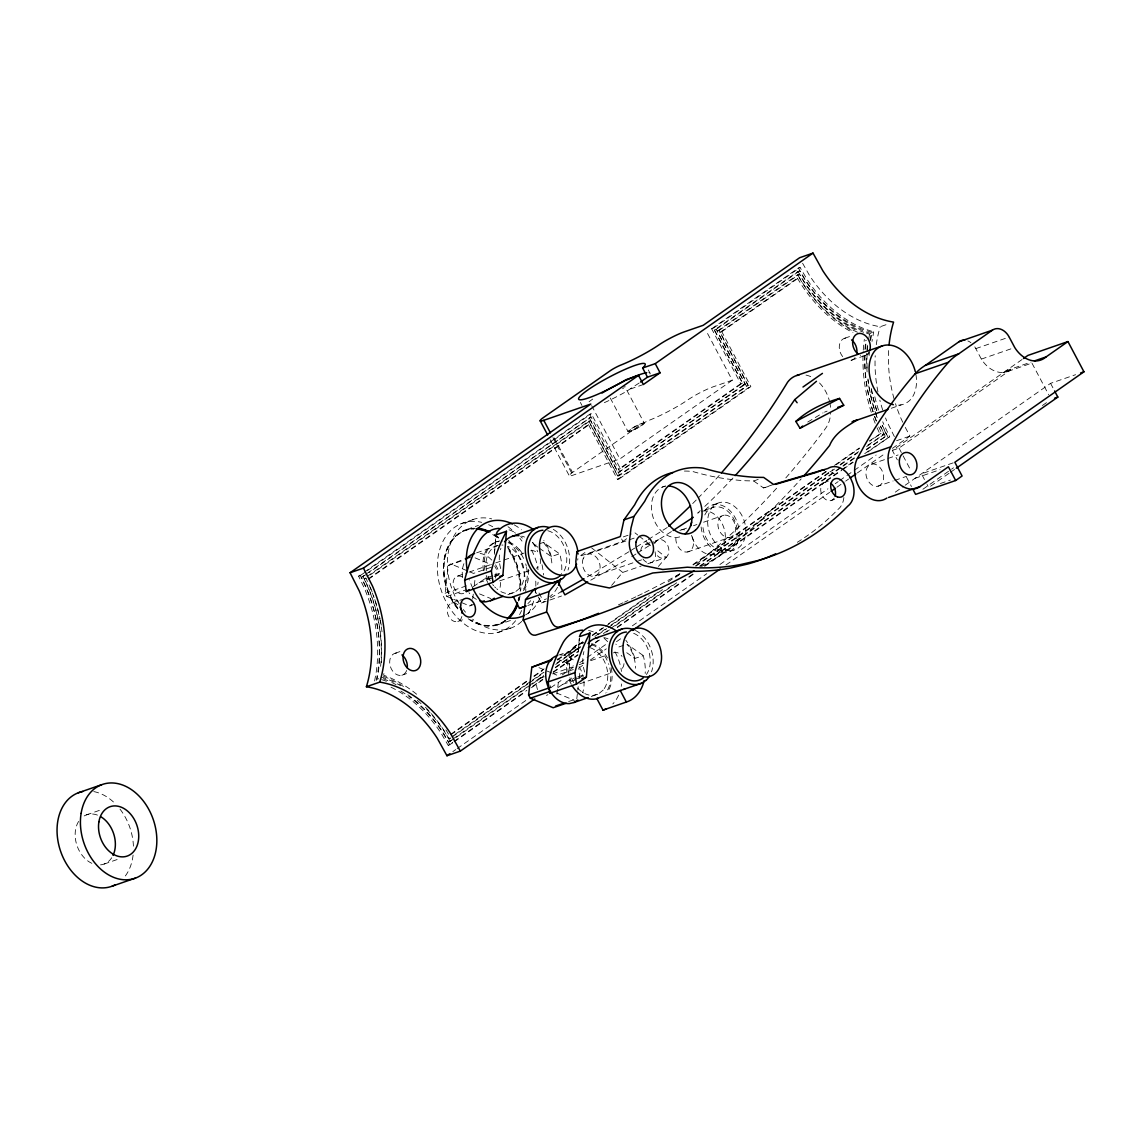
<?xml version="1.0" encoding="UTF-8"?>
<svg xmlns="http://www.w3.org/2000/svg" width="1141" height="1141" viewBox="0 0 1141 1141"><rect width="100%" height="100%" fill="white"/><g stroke="black" fill="none" stroke-linecap="round" stroke-linejoin="round"><path stroke-width="0.75" stroke-dasharray="5 3.75" d="M494.538 552.558L495.978 534.915M579.328 638.447L578.173 652.566L579.3 638.618M494.367 554.255L495.807 536.841M474.585 604.259L469.693 605.957L446.844 596.472L445.118 593.22L448.327 565.437L463.66 559.318M472.688 599.139L473.287 593.99M474.285 585.433L475.298 576.861M495.508 578.088L496.52 569.516L494.695 566.064M556.979 694.056L557.578 688.907M557.778 687.196L558.591 680.336M576.79 698.706L577.603 691.86M577.802 690.134L578.202 686.711M579.214 678.139L580.013 671.293L578.801 668.983M374.619 680.977L376.316 671.45A124.597 91.836 70.9 0 0 364.378 588.228L358.602 576.162L362.966 573.11M376.288 680.407L377.985 670.879A124.597 91.836 70.9 0 0 366.061 587.644L360.285 575.592L358.602 576.162M383.932 673.532L383.633 675.258L385.102 675.743A132.442 97.613 70.9 0 1 419.104 696.295M868.643 339.39L869.556 334.199L871.225 333.614L869.998 340.546M870.597 340.417L872.009 332.473L873.678 331.903L871.995 341.43M611.633 585.404L622.729 572.425L641.099 566.079M658.371 566.492L666.13 557.421L656.66 549.948M603.218 690.034L598.611 693.842L589.769 697.023M700.189 510.697L697.721 513.136A22.421 16.53 70.9 0 1 700.274 511.767M696.78 563.74L708.561 554.027A1150.784 848.205 70.9 0 0 778.875 485.738M1022.051 359.529L892.333 450.41L897.325 459.837M974.771 346.893A15.575 11.481 70.9 0 1 975.797 348.618L981.36 359.101A29.01 21.379 70.9 0 0 1007.931 371.381L1012.695 368.443M807.742 422.042L823.046 412.871M364.421 572.097L589.626 414.297L591.295 413.712L620.376 468.623L742.406 383.119L713.325 328.209L711.656 328.793L740.737 383.69L742.406 383.119M711.656 328.793L798.4 268.021L800.069 267.436L806.73 278.875A124.597 91.836 70.9 0 0 865.548 329.25L873.678 331.903M360.285 575.592L366.09 571.513M367.545 570.5L591.295 413.712M713.325 328.209L800.069 267.436M378.741 678.695L377.072 679.266L378.299 672.334A127.207 93.762 70.9 0 0 366.118 587.373L361.469 577.332L590.91 417.135L368.942 572.682M714.48 329.949L716.149 329.378L745.216 384.275L743.547 384.859L714.48 329.949L797.973 271.458L799.641 270.873L805.275 280.258A127.207 93.762 70.9 0 0 865.32 331.689L871.225 333.614M639.131 383.019L626.024 391.648A37.639 5.234 -27.9 0 1 603.261 403.13M361.469 577.332L367.488 573.695M716.149 329.378L799.641 270.873M367.088 576.519L588.842 421.115L590.51 420.544L619.577 475.44L748.04 385.444L718.958 330.533L717.29 331.118L746.371 386.015L748.04 385.444M717.29 331.118L797.687 274.781L799.356 274.211L803.806 281.642A129.832 95.687 70.9 0 0 856.477 330.391M370.212 574.921L590.51 420.544M718.958 330.533L799.356 274.211M368.343 578.787L588.442 424.538L590.125 423.953L619.192 478.849L750.849 386.599L721.782 331.703L720.114 332.273L749.181 387.184L750.849 386.599M720.114 332.273L797.402 278.119L799.071 277.548L802.351 283.011A132.442 97.613 70.9 0 0 854.623 332.031M368.543 579.229L590.125 423.953M721.782 331.703L799.071 277.548M732.28 380.21L619.877 458.953L572.839 475.226A13.364 1.854 -27.9 0 1 572.525 472.431L639.074 425.793A9.684 1.355 -27.9 0 1 650.627 419.703A34.016 4.735 -27.9 0 0 687.139 400.377A20.909 2.91 -27.9 0 1 713.339 386.756L732.28 380.21L706.536 331.575M740.737 383.69L618.693 469.193L620.376 468.623M589.241 417.706L618.308 472.602L743.547 384.859M618.308 472.602L745.216 384.275M588.842 421.115L617.909 476.025L746.371 386.015M588.442 424.538L617.523 479.434L749.181 387.184M473.315 586.631L485.938 578.031L492.612 575.72M469.693 605.957L472.074 604.288M580.812 555.439L587.558 550.704M581.14 555.795L622.872 541.362L626.922 538.523M450.695 734.319L528.041 680.107M533.874 676.028L544.086 668.868M557.222 659.655L583.493 641.256M592.25 635.109L602.462 627.964M608.31 623.87L646.248 597.271M668.141 581.939L679.808 573.752M692.944 564.553L827.211 470.463M834.513 465.357L859.316 447.971M869.542 440.811L881.423 433.081L869.742 441.253M450.895 734.761L528.24 680.564M534.088 676.47L542.845 670.337M557.436 660.111L583.707 641.698M592.464 635.566L604.131 627.379M605.6 626.352L649.372 595.673M675.643 577.275L681.477 573.181M693.158 564.995L827.425 470.919M836.182 464.772L859.53 448.413M425.408 707.22A129.832 95.687 70.9 0 1 444.491 731.238L448.941 738.669L453.319 735.603M454.788 734.576L530.679 681.391M532.148 680.364L543.815 672.192M556.951 662.978L580.313 646.619M594.903 636.393L605.129 629.233M610.963 625.14L659.127 591.38M695.625 565.808L832.83 469.664M840.133 464.558L859.102 451.251M867.859 445.118L884.132 434.322L880.438 426.377M452.078 737.072L527.969 683.887M529.438 682.86L544.029 672.634M555.71 664.447L580.527 647.061M598.041 634.795L606.798 628.648M608.253 627.636L663.72 588.756M695.839 566.264L834.499 469.094M840.332 465L857.861 452.72M866.618 446.587L884.132 434.322M407.822 694.755A127.207 93.762 70.9 0 1 443.036 732.622L448.655 742.007L451.579 739.967M453.034 738.94L527.484 686.768M528.953 685.741L543.544 675.515M555.225 667.328L578.587 650.955M603.404 633.569L609.251 629.475M610.706 628.449L673.475 584.463M699.761 566.05L854.509 457.612M866.19 449.426L886.842 435.548L882.178 425.522M448.655 742.007L454.703 738.355M456.172 737.343L530.622 685.17M532.077 684.144L543.758 675.957M555.439 667.77L577.332 652.424M606.541 631.971L609.451 629.918M615.299 625.839L678.068 581.839M699.975 566.492L841.573 467.268M843.042 466.241L854.723 458.054M866.404 449.882L886.842 435.548M391.035 687.21A124.597 91.836 70.9 0 1 441.567 734.005L448.242 745.444L452.606 742.377M454.061 741.365L526.871 690.348M532.69 686.254L542.888 679.123M553.085 671.978L577.845 654.634M588.029 647.489L598.226 640.343M617.153 627.079L694.341 572.996M704.539 565.865L839.961 470.962M841.416 469.949L853.069 461.777M864.721 453.619L889.695 436.718L883.918 424.652A124.597 91.836 70.9 0 1 882.72 421.785M448.242 745.444L452.82 742.82M454.275 741.807L525.63 691.803M531.449 687.723L543.102 679.565M553.299 672.42L578.059 655.077M588.243 647.931L601.35 638.746M617.367 627.521L694.555 573.438M704.753 566.307L841.63 470.392M843.085 469.365L853.283 462.219M867.845 452.021L889.695 436.718M452.806 751.648L455.73 749.594M457.184 748.582L527.256 699.49M562.285 674.93L573.966 666.758M579.799 662.664L585.647 658.571M587.102 657.544L607.54 643.224M632.356 625.839L706.792 573.681M719.928 564.481L827.952 488.79M835.241 483.684L838.164 481.63M839.619 480.618L845.467 476.524M846.922 475.497L852.769 471.404M854.224 470.377L876.117 455.045M550.818 687.709L561.044 680.549M578.558 668.269L584.392 664.176M590.239 660.083L606.299 648.844M616.511 641.684L622.344 637.591M725.99 564.966L829.621 492.356M836.923 487.236L844.226 482.13M845.681 481.103L848.604 479.063M857.362 472.93L885.088 453.49M892.39 448.37L909.905 436.104L904.043 425.037M892.333 450.41L899.008 448.099L1009.97 370.354M558.22 687.41L569.43 679.794L576.119 677.483M895.314 492.128L903.758 486.209M905.17 485.225L1050.561 383.347L1075.606 374.69M922.898 489.261L953.505 467.81M1042.403 405.511L1048.237 401.432M949.012 473.315L928.703 487.549L927.091 484.497M950.467 472.303L954.817 469.251M583.065 675.529L577.46 679.266L562.427 684.457M629.005 551.688L585.547 577.917M630.488 550.761L634.924 547.951M636.407 547.01L646.776 540.449M648.245 539.522L667.499 527.342M631.715 556.694L636.15 553.884M637.634 552.957L671.692 531.406M701.458 566.535L720.213 555.638A1150.784 848.205 70.9 0 0 801.139 478.92M534.173 589.241L541.447 602.961L544.485 601.236M550.561 597.784L561.215 591.737M590.738 580.17L628.748 558.577M507.859 594.703L515.119 592.079L519.726 588.271A24.917 18.37 70.9 0 0 516.588 552.957L512.395 549.006A24.917 18.37 70.9 0 0 507.759 546.339M824.529 412.143L827.111 411.102M684.4 471.076A95.602 70.471 70.9 0 1 692.915 471.561A364.079 269.233 72.1 0 0 746.114 480.775L753.688 480.974L758.694 479.206M797.687 274.781L799.613 274.639M643.367 384.517L630.773 388.881L629.147 385.829M844.782 338.221L851.471 335.91M802.594 263.257L809.44 275.323A116.753 86.046 70.9 0 0 880.224 326.725L888.568 323.83M851.428 360.228L864.778 355.607M460.365 524.004L475.426 518.813M975.797 348.618L1009.186 337.066M617.909 476.025L619.577 475.44M467.04 529.353L478.393 525.43M617.523 479.434L619.192 478.849M981.36 359.101L1013.08 348.119M364.378 579L366.047 578.43M495.921 542.004L497.248 541.547M662.265 487.107L665.602 485.952M891.306 408.264L901.105 404.884M476.624 552.829L497.176 545.726M1006.02 370.754L1031.05 362.096M1003.296 372.665L1010.413 370.14M1007.931 371.381L1031.293 363.294M448.327 565.437L463.018 560.359M532.376 542.36L535.143 545.27L543.487 542.389L559.775 553.998A41.589 30.65 70.9 0 1 561.472 574.108M457.398 576.148L467.396 572.682M469.065 572.112L494.053 563.469M495.722 562.884L524.047 553.085M491.429 567.191L473.472 573.41L450.595 563.839M882.264 434.464L883.933 433.88M494.281 575.135L500.97 572.825L493.967 577.489L478.935 582.694M445.118 593.22L466.341 585.889M485.938 578.031L487.535 578.872L499.23 574.836M539.194 548.108L551.345 556.608L559.689 553.727M446.844 596.472L466.427 589.683M896.555 440.726L909.905 436.104M712.897 504.892L719.572 502.582M753.688 480.974L763.514 487.92L773.541 484.454M623.314 536.898L631.672 534.017M499.601 580.897L529.581 570.529M704.625 510.284L713.596 507.175M588.071 554.055L636.478 537.311M451.608 603.161L463.289 599.111M681.762 529.781L686.811 528.026M693.528 525.701L696.894 524.532M703.626 522.207L723.822 515.219M871.439 464.173L898.152 454.931M645.321 544.314L653.679 541.433M655.348 540.863L658.685 539.707M825.043 482.187L828.38 481.017M457.798 621.474L464.487 619.164M595.089 575.934L635.152 562.085M636.821 561.5L643.495 559.19M647.774 563.768L666.13 557.421M831.19 500.514L834.542 499.359M527.841 605.472L542.859 600.28A41.589 30.65 70.9 0 0 546.425 598.797M687.581 551.973L729.655 537.411A11.496 8.472 70.9 0 0 732.522 519.355A11.496 8.472 70.9 0 0 718.046 522.193A11.496 8.472 70.9 0 0 729.655 537.411M395.2 653.237L401.874 650.926M878.071 486.18A11.496 8.472 70.9 0 0 880.196 467.781A11.496 8.472 70.9 0 0 865.99 471.561A11.496 8.472 70.9 0 0 878.071 486.18L893.103 480.974M894.772 480.404L906.453 476.353M541.447 602.961L548.136 600.651M549.805 600.066L561.529 596.016M953.163 462.861L921.443 473.829L926.278 482.971M915.011 478.321L940.056 469.664M497.447 624.983L510.426 620.49M692.116 537.012A22.421 16.53 70.9 0 0 714.58 554.212L726.532 550.076M701.116 527.014A24.817 18.285 70.9 0 0 727.216 552.358L733.891 550.048A24.817 18.285 70.9 0 0 738.484 510.384A24.817 18.285 70.9 0 0 707.834 518.513A24.817 18.285 70.9 0 0 733.891 550.048M497.747 632.528L512.808 627.336M940.384 483.513L950.41 480.047M401.846 675.244L408.521 672.933M579.414 643.781L580.74 643.324M86.374 814.888L101.392 809.696M558.548 655.148L580.669 647.489A24.917 18.37 70.9 0 0 569.972 672.306M623.642 645.307L618.636 647.047L615.869 644.123M540.891 677.911L544.228 676.77M552.558 673.889L572.554 666.972M579.214 664.661L584.221 662.935M590.881 660.625L605.871 655.433M573.295 669.539L556.965 675.187L553.699 673.818M577.788 676.913L582.794 675.172M626.737 652.709L634.838 658.386L643.267 655.761A41.589 30.65 70.9 0 1 645.193 673.447M574.379 679.494L581.054 677.183M579.756 683.816L611.419 672.876M448.684 738.256L450.609 738.099L448.941 738.669M568.632 701.53L573.524 699.847M104.145 864.051L119.163 858.845M763.514 487.92L770.36 485.895M514.177 592.521L509.642 593.605A24.917 18.37 70.9 0 1 496.72 588.799M597.67 694.298L593.135 695.382A24.917 18.37 70.9 0 1 584.763 693.571M872.009 332.473L863.88 329.835A124.597 91.836 70.9 0 1 805.061 279.459L798.4 268.021M866.604 333.229L869.556 334.199M381.18 676.97L384.874 678.182A129.832 95.687 70.9 0 1 400.577 685.698M381.693 679.651L384.645 680.621A127.207 93.762 70.9 0 1 387.484 681.733M479.491 593.876L490.915 598.611M556.451 692.929L574.408 700.389M475.084 557.863L491.429 564.695M556.951 658.956L573.281 665.788M538.994 667.656L552.059 673.133M569.43 679.794L571.042 680.649A28.839 21.265 70.9 0 1 569.716 677.269M535.143 545.27L537.839 547.167M643.182 655.49L626.98 644.152L629.661 647.803A28.81 21.237 70.9 0 1 634.482 659.427A28.853 21.265 70.9 0 1 635.48 668.212M635.009 532.861L637.719 535.001M639.06 536.07L649.899 544.599M591.609 547.88L622.729 572.425M573.224 659.798L572.183 658.97A24.917 18.37 70.9 0 0 559.218 655.162M519.711 549.905L516.16 546.382A28.839 21.265 70.9 0 0 508.116 541.733M491.828 560.117L488.69 557.207A24.917 18.37 70.9 0 0 476.881 553.271M543.487 542.389L546.168 546.04A28.81 21.237 70.9 0 1 550.989 557.649A28.853 21.265 70.9 0 1 551.987 566.449M797.944 275.209L802.137 282.212A129.832 95.687 70.9 0 0 857.661 332.316M797.402 278.119L800.682 283.596A132.442 97.613 70.9 0 0 852.955 332.616M445.946 729.869L449.226 735.332M797.973 271.458L803.606 280.843A127.207 93.762 70.9 0 0 863.651 332.273M450.324 741.436L444.705 732.051A127.207 93.762 70.9 0 0 424.794 707.292M888.026 437.288L882.25 425.236M1050.561 383.347L1053.799 389.452M1032.034 363.28L1048.665 394.672M894.359 436.575L887.456 422.655A116.753 86.046 70.9 0 1 885.53 417.948M899.008 448.099L911.017 470.777M906.467 477.095L911.445 486.508M648.316 369.955L649.928 373.007M644.251 423.14A9.142 1.269 -27.9 0 0 631.943 428.289A9.142 1.269 -27.9 0 0 632.228 430.642A9.142 1.269 -27.9 0 0 644.251 423.14L624.869 386.542A9.142 1.269 -27.9 0 1 624.626 387.041M610.264 398.024L628.035 431.569M591.651 405.625L619.877 458.953M589.626 414.297L619.977 472.032M580.37 402.416L581.981 405.469M621.603 538.966L622.872 541.362M554.241 437.916L572.525 472.431M552.914 437.588L572.839 475.226M550.162 439.684L569.259 475.754M539.023 593.02L542.859 600.28M449.911 744.859L443.236 733.421A124.597 91.836 70.9 0 0 408.749 696.338M902.745 422.241L900.805 418.048A116.753 86.046 70.9 0 1 895.514 403.7M880.51 426.092L885.159 436.133M878.77 426.948L882.464 434.892M877.044 427.804L879.754 433.651M363.138 576.747L367.787 586.788A127.207 93.762 70.9 0 1 380.195 670.067M634.838 658.386L634.168 656.161A41.589 30.65 70.9 0 0 625.824 640.229M551.345 556.608L550.675 554.383A41.589 30.65 70.9 0 0 543.815 540.506M588.528 630.517A41.589 30.65 70.9 0 1 598.483 634.31M604.102 638.318A41.589 30.65 70.9 0 1 607.597 641.641M614.97 651.825A41.589 30.65 70.9 0 1 619.135 661.352L619.905 663.848A41.589 30.65 70.9 0 1 621.474 671.464M621.588 683.958A41.589 30.65 70.9 0 1 621.232 686.34M618.607 695.154A41.589 30.65 70.9 0 1 612.817 703.94M635.437 630.431A28.853 21.265 70.9 0 1 640.729 633.94L644.266 637.477A28.853 21.265 70.9 0 1 651.511 671.849M584.734 672.078A28.839 21.265 70.9 0 1 583.935 651.568M603.846 637.605A28.839 21.265 70.9 0 1 608.01 638.832M571.313 684.329A28.853 21.265 70.9 0 1 568.403 677.725M567.034 672.491A28.853 21.265 70.9 0 1 583.365 643.011M591.68 644.48A28.853 21.265 70.9 0 1 598.34 648.601L601.878 652.139A28.853 21.265 70.9 0 1 608.795 664.461M611.12 667.514A28.825 21.237 70.9 0 1 606.841 692.573M609.793 667.97A28.825 21.237 70.9 0 1 605.514 693.029M568.717 673.789A28.839 21.265 70.9 0 1 583.336 642.697M591.609 643.51A28.839 21.265 70.9 0 1 599.667 648.145L603.204 651.682A28.839 21.265 70.9 0 1 607.497 657.972M633.654 633.284A25.088 18.484 70.9 0 1 649.742 655.248L650.27 659.84A25.088 18.484 70.9 0 1 646.462 674.502M613.444 652.852A9.142 6.746 70.9 0 1 622.045 656.403M623.999 663.634A9.142 6.746 70.9 0 1 620.504 669.696M537.582 689.578A9.142 6.746 70.9 0 1 536.655 684.272L536.769 683.245A9.142 6.746 70.9 0 1 543.373 677.811M550.433 685.784A9.142 6.746 70.9 0 1 550.704 687.937M547.908 694.641A9.142 6.746 70.9 0 1 546.439 695.354M583.593 692.944A24.917 18.37 70.9 0 1 582.438 692.245M581.311 691.446A24.917 18.37 70.9 0 1 576.191 686.34M573.681 682.518A24.917 18.37 70.9 0 1 570.685 675.329M590.054 647.66A24.917 18.37 70.9 0 1 595.887 650.769L600.066 654.72A24.917 18.37 70.9 0 1 603.232 690.034M579.072 666.615A24.917 18.37 70.9 0 1 583.208 676.599M583.95 681.148A24.917 18.37 70.9 0 1 582.637 692.601M111.732 857.747A26.143 19.269 70.9 0 1 99.381 864.949M91.851 863.323A26.143 19.269 70.9 0 1 78.772 821.192M84.177 815.929A26.143 19.269 70.9 0 1 98.668 815.601M93.776 791.583A49.662 36.598 70.9 0 1 115.155 803.592M120.005 809.126A49.662 36.598 70.9 0 1 133.468 847.72M133.098 855.08A49.662 36.598 70.9 0 1 124.626 876.901M509.057 529.809A41.589 30.65 70.9 0 1 514.99 532.533M520.61 536.555A41.589 30.65 70.9 0 1 522.393 538.153M531.478 550.062A41.589 30.65 70.9 0 1 535.642 559.589L536.413 562.085A41.589 30.65 70.9 0 1 537.981 569.701M538.096 582.181A41.589 30.65 70.9 0 1 537.739 584.563M530.693 600.651A41.589 30.65 70.9 0 1 527.884 603.56M557.535 587.273A41.589 30.65 70.9 0 1 549.72 596.729M553.299 529.381A28.853 21.265 70.9 0 1 557.236 532.162L560.773 535.7A28.853 21.265 70.9 0 1 568.689 551.531A28.853 21.265 70.9 0 1 568.018 570.072M500.714 568.575A28.839 21.265 70.9 0 1 500.029 551.36M500.443 549.791A28.839 21.265 70.9 0 1 500.928 548.279M521.737 536.127A28.839 21.265 70.9 0 1 524.518 537.054M487.82 582.552A28.853 21.265 70.9 0 1 484.896 575.963M483.542 570.714A28.853 21.265 70.9 0 1 498.531 541.376M508.173 542.702A28.853 21.265 70.9 0 1 514.848 546.824L518.385 550.361A28.853 21.265 70.9 0 1 524.86 561.429M525.673 563.854A28.853 21.265 70.9 0 1 526.301 566.193M528.283 569.288A28.825 21.237 70.9 0 1 523.348 590.796M526.557 567.377A28.825 21.237 70.9 0 1 522.022 591.252M487.535 578.886A28.839 21.265 70.9 0 1 486.223 575.506M484.854 570.258A28.839 21.265 70.9 0 1 499.844 540.934M519.711 549.905A28.839 21.265 70.9 0 1 522.792 554.127M547.751 530.708A25.088 18.484 70.9 0 1 566.25 553.471L566.777 558.077A25.088 18.484 70.9 0 1 562.213 573.738M530.708 550.789A9.142 6.746 70.9 0 1 537.924 553.756M540.235 558.662A9.142 6.746 70.9 0 1 536.256 568.218M463.702 593.277A9.142 6.746 70.9 0 1 459.623 593.463L458.782 593.12A9.142 6.746 70.9 0 1 453.162 582.495L453.277 581.482A9.142 6.746 70.9 0 1 460.722 576.262L461.577 576.604A9.142 6.746 70.9 0 1 463.175 577.66M495.665 587.843A24.917 18.37 70.9 0 1 494.624 586.816M493.639 585.732A24.917 18.37 70.9 0 1 492.698 584.563M490.188 580.755A24.917 18.37 70.9 0 1 487.663 575.064M486.48 570.529A24.917 18.37 70.9 0 1 498.289 545.412M501.769 545.041A24.917 18.37 70.9 0 1 502.953 545.113M476.396 599.382A24.917 18.37 70.9 0 1 468.994 592.764M462.533 577.203A24.917 18.37 70.9 0 1 464.173 562.984M495.579 564.838A24.917 18.37 70.9 0 1 498.874 571.869M500.571 582.423A24.917 18.37 70.9 0 1 499.145 590.824M577.888 558.648A25.088 18.484 70.9 0 1 577.688 560.088M785.821 477.894A1150.784 848.205 70.9 0 0 825.613 428.289A31.363 23.12 70.9 0 0 830.662 413.213M806.002 375.089A31.363 23.12 70.9 0 1 813.034 377.842M819.509 382.962A31.363 23.12 70.9 0 1 829.507 401.304M830.135 404.299A31.363 23.12 70.9 0 1 830.548 407.294M915.938 374.619A31.363 23.12 70.9 0 1 911.417 398.608A31.335 23.091 70.9 0 1 894.943 404.998M719.244 475.369A944.178 695.924 70.9 0 1 698.449 497.747M696.21 500.029A944.178 695.924 70.9 0 1 691.688 504.536M732.95 478.022A944.178 695.924 70.9 0 1 703.683 507.46M679.893 573.738A1227.274 904.585 70.9 0 1 643.809 592.963M642.212 593.748A1227.274 904.585 70.9 0 1 637.434 596.073M635.837 596.843A1227.274 904.585 70.9 0 1 624.598 602.091M622.986 602.819A1227.274 904.585 70.9 0 1 618.137 604.987M704.824 514.933A22.421 16.53 70.9 0 1 733.035 517.572A22.421 16.53 70.9 0 1 726.061 550.19A22.421 16.53 70.9 0 1 702.813 524.332M701.629 511.311A22.421 16.53 70.9 0 1 724.093 528.525A22.421 16.53 70.9 0 1 714.58 554.212M691.446 535.4A11.496 8.472 70.9 0 1 686.554 552.087A11.496 8.472 70.9 0 1 676.142 535.913M679.836 530.494A11.496 8.472 70.9 0 1 685.969 530.28M705.01 510.412A24.817 18.285 70.9 0 1 735.303 517.943A24.817 18.285 70.9 0 1 727.216 552.358M417.306 700.36A127.207 93.762 70.9 0 1 421.1 703.726M882.678 409.933A116.753 86.046 70.9 0 1 879.825 400.163M877.942 391.905A116.753 86.046 70.9 0 1 875.218 355.735M876.274 344.682A116.753 86.046 70.9 0 1 880.224 326.725M400.833 691.075A124.597 91.836 70.9 0 1 407.451 695.411M868.001 378.912A127.207 93.762 70.9 0 0 877.572 418.718A129.832 95.687 70.9 0 1 867.873 379.796M867.131 368.115A127.207 93.762 70.9 0 1 867.174 353.168M867.288 351.428A127.207 93.762 70.9 0 1 867.902 344.525M876.659 410.646A127.207 93.762 70.9 0 1 870.74 386.072M868.772 354.352A127.207 93.762 70.9 0 1 868.957 350.858M383.205 678.752A129.832 95.687 70.9 0 1 390.393 681.805M391.819 682.489A129.832 95.687 70.9 0 1 396.084 684.686M876.359 420.943A129.832 95.687 70.9 0 1 874.676 416.379M873.136 411.773A129.832 95.687 70.9 0 1 865.049 355.35M865.406 348.975A129.832 95.687 70.9 0 1 866.347 340.232M381.351 662.707A129.832 95.687 70.9 0 0 367.858 586.503L364.164 578.573L365.847 577.988L369.527 585.932A129.832 95.687 70.9 0 1 379.382 616.711M894.059 398.808A116.753 86.046 70.9 0 1 888.668 349.517M878.499 410.09A124.597 91.836 70.9 0 1 874.134 393.602M876.83 410.674A124.597 91.836 70.9 0 1 871.039 386.599M869.114 355.536A124.597 91.836 70.9 0 1 869.285 352.113M379.725 618.294A129.832 95.687 70.9 0 1 382.292 634.082M867.089 371.909A129.832 95.687 70.9 0 1 866.775 353.239M866.946 350.173A129.832 95.687 70.9 0 1 867.388 344.882M876.245 421.1A132.442 97.613 70.9 0 1 874.534 416.451M872.951 411.744A132.442 97.613 70.9 0 1 864.664 355.764M864.935 349.503A132.442 97.613 70.9 0 1 865.834 340.275M875.161 423.225A132.442 97.613 70.9 0 1 872.865 417.021M871.282 412.329A132.442 97.613 70.9 0 1 863.181 351.628M863.266 350.073A132.442 97.613 70.9 0 1 864.365 339.348M370.226 587.173A132.442 97.613 70.9 0 1 373.763 596.429M374.833 599.567A132.442 97.613 70.9 0 1 379.996 618.664M380.324 620.262A132.442 97.613 70.9 0 1 381.493 626.709M383.433 676.313A132.442 97.613 70.9 0 1 405.112 687.538M655.02 551.745A9.67 7.131 70.9 0 1 651.782 562.513A9.67 7.131 70.9 0 1 642.183 557.735M640.743 550.533A9.67 7.131 70.9 0 1 651.026 545.74M654.62 543.701A9.67 7.131 70.9 0 1 665.517 542.146A9.67 7.131 70.9 0 1 666.915 556.566A9.67 7.131 70.9 0 1 655.533 553.114M461.877 616.482A9.67 7.131 70.9 0 1 452.321 620.519A9.67 7.131 70.9 0 1 447.814 607.197A9.67 7.131 70.9 0 1 457.898 604.716M855.08 357.661A11.496 8.472 70.9 0 1 849.189 360.413M842.657 356.605A11.496 8.472 70.9 0 1 839.961 342.985A11.496 8.472 70.9 0 1 849.332 338.606M406.667 670.48A11.496 8.472 70.9 0 1 395.799 674.06A11.496 8.472 70.9 0 1 389.894 659.712A11.496 8.472 70.9 0 1 399.749 653.622M521.794 621.389A57.506 42.388 70.9 0 1 472.645 619.192M465.485 612.189A57.506 42.388 70.9 0 1 463.303 609.536M459.252 603.817A57.506 42.388 70.9 0 1 451.037 542.246A57.506 42.388 70.9 0 1 491.714 518.884M508.002 526.686A57.506 42.388 70.9 0 1 515.404 533.189M519.897 538.338A57.506 42.388 70.9 0 1 521.979 541.119M535.757 581.154A57.506 42.388 70.9 0 1 535.814 586.36M535.742 588.071A57.506 42.388 70.9 0 1 535.272 593.12M533.646 601.122A57.506 42.388 70.9 0 1 526.486 616.126M589.07 401.76A37.639 5.234 -27.9 0 1 592.721 399.079M648.801 372.565A37.639 5.234 -27.9 0 1 650.042 373.977M623.856 387.783A9.142 1.269 -27.9 0 1 622.601 388.739M515.589 620.733A57.506 42.388 70.9 0 1 441.496 591.152A57.506 42.388 70.9 0 1 481.702 522.35M488.619 524.703A57.506 42.388 70.9 0 1 492.698 526.743M508.8 540.449A57.506 42.388 70.9 0 1 525.73 591.537M521.565 610.521A57.506 42.388 70.9 0 1 519.597 614.628M505.221 620.404A49.662 36.598 70.9 0 1 468.152 618.736M457.755 608.909A49.662 36.598 70.9 0 1 444.405 557.535A49.662 36.598 70.9 0 1 473.743 528.968M492.741 534.558A49.662 36.598 70.9 0 1 499.387 539.55M508.957 550.746A49.662 36.598 70.9 0 1 519.569 591.566M518.756 597.256A49.662 36.598 70.9 0 1 518.128 599.995M868.444 353.04A11.496 8.472 70.9 0 1 860.228 355.222M505.891 620.176A49.662 36.598 70.9 0 1 471.09 620.005M457.498 607.511A49.662 36.598 70.9 0 1 445.218 556.608A49.662 36.598 70.9 0 1 474.414 528.739M494.538 535.058A49.662 36.598 70.9 0 1 502.14 541.29M507.902 548.022A49.662 36.598 70.9 0 1 519.084 573.295L520.068 579.371A49.662 36.598 70.9 0 1 520.239 591.338M519.426 597.028A49.662 36.598 70.9 0 1 518.428 601.107M472.773 588.228A50.19 36.983 70.9 0 1 469.45 579.771M514.12 524.803A50.19 36.983 70.9 0 1 521.437 529.781M532.747 542.574A50.19 36.983 70.9 0 1 537.753 551.773M542.018 564.695A50.19 36.983 70.9 0 1 543.458 575.021M539.864 598.169A50.19 36.983 70.9 0 1 525.644 614.828M505.506 621.089A50.19 36.983 70.9 0 1 470.092 619.891M457.883 608.652A50.19 36.983 70.9 0 1 444.733 556.808A50.19 36.983 70.9 0 1 474.456 528.226M494.41 534.444A50.19 36.983 70.9 0 1 500.813 539.451M507.503 546.824A50.19 36.983 70.9 0 1 520.738 590.125M520.096 595.716A50.19 36.983 70.9 0 1 518.898 601.036M829.978 471.29A21.522 15.86 70.9 0 1 836.553 476.011M843.869 497.533A21.522 15.86 70.9 0 1 837.779 509.613A355.093 261.731 70.9 0 1 797.317 542.275M834.171 498.175A9.67 7.131 70.9 0 1 827.396 500.4L825.499 499.401A9.67 7.131 70.9 0 1 820.864 487.521A9.67 7.131 70.9 0 1 828.837 482.301M679.722 536.898A26.4 19.454 70.9 0 1 652.752 516.231A26.4 19.454 70.9 0 1 665.26 486.223M967.896 340.959A15.575 11.481 70.9 0 1 970.905 342.714M583.236 558.534L582.766 560.003A11.496 8.472 70.9 0 0 592.949 576.305A11.496 8.472 70.9 0 0 598.241 559.974A11.496 8.472 70.9 0 0 583.236 558.534M632.784 430.171A7.844 1.098 -27.9 0 0 643.082 423.739A7.844 1.098 -27.9 0 0 632.542 428.16A7.844 1.098 -27.9 0 0 632.784 430.171"/><path stroke-width="1.5" d="M499.073 528.354A41.589 30.65 70.9 0 0 479.748 540.52L478.165 543.558A193.699 142.867 70.8 0 0 465.585 576.604L464.658 580.141L466.298 591.551L492.998 582.309L502.881 575.392L506.461 531.278L495.978 534.915L497.191 531.92A41.589 30.65 70.9 0 1 533.817 529.88M582.566 630.132A41.589 30.65 70.9 0 0 563.24 642.297L561.657 645.321A193.699 142.867 70.8 0 0 549.078 678.367L548.151 681.919L549.791 693.314L576.49 684.087L586.374 677.169L589.954 633.055L579.471 636.678L580.683 633.683A41.589 30.65 70.9 0 1 617.31 631.643M566.25 703.213L553.185 707.734L530.337 698.235L528.611 694.997L531.82 667.214L552.044 659.398M598.583 613.288A1227.274 904.585 70.9 0 1 560.459 627.407L535.457 635.195C527.684 636.079 527.042 624.27 523.149 620.134L525.516 599.667L534.173 589.241L557.607 581.14L564.881 594.86L587.686 581.896M694.013 570.857A1227.274 904.585 70.9 0 1 583.892 619.306L558.89 627.094C551.117 627.964 550.475 616.169 546.582 612.032L548.949 591.551L557.607 581.14M672.862 472.502A95.602 70.471 70.9 0 0 634.724 504.764L623.97 519.882L620.333 536.57L576.932 551.588L575.848 561.301A20.039 14.776 70.9 0 0 591.181 584.263L609.408 587.986L652.809 572.982L677.397 570.671A355.093 261.731 70.9 0 0 730.654 568.004L747.712 564.039A355.093 261.731 70.9 0 0 775.623 553.856M633.982 516.417L631.002 527.998L629.261 542.816A20.039 14.776 70.9 0 0 644.594 565.779L662.835 569.516L687.424 567.205A355.093 261.731 70.9 0 0 740.666 564.538L757.738 560.573A355.093 261.731 70.9 0 0 847.806 506.148A21.522 15.86 70.9 0 0 852.783 483.413L850.673 478.321A21.522 15.86 70.9 0 0 827.867 468.509L773.541 484.454L763.686 477.423L756.155 477.309A364.079 269.233 72.1 0 1 713.61 470.962L702.942 468.11A95.602 70.471 70.9 0 0 644.736 501.298L633.982 516.417L623.97 519.882M886.871 498.046A26.143 19.269 70.9 0 1 861.369 490.673A26.143 19.269 70.9 0 1 857.419 458.34L863.38 447.486A644.451 474.998 70.9 0 1 911.288 378.213L915.125 373.777A80.526 59.346 70.9 0 1 925.38 365.362L959.025 341.715L992.399 330.163A15.575 11.481 70.9 0 1 1009.186 337.066L1014.748 347.549A29.01 21.379 70.9 0 0 1046.083 356.905L1067.947 341.573L1083.95 371.809L954.832 462.276L962.091 475.997L955.673 480.504L915.61 494.367L913.114 489.646M955.673 480.504L948.399 466.783L920.259 486.494A26.143 19.269 70.9 0 1 894.758 479.12A26.143 19.269 70.9 0 1 890.807 446.801L896.769 435.933A644.451 474.998 70.9 0 1 944.677 366.66L948.513 362.225A80.526 59.346 70.9 0 1 958.768 353.81L992.399 330.163M816.471 381.279L794.735 399.621L786.249 411.972A944.178 695.924 70.9 0 1 735.132 475.654M642.64 368.015L644.294 366.304A37.639 5.234 -27.9 0 0 614.172 374.548A37.639 5.234 -27.9 0 0 578.758 399.364A37.639 5.234 -27.9 0 0 621.175 382.506L625.924 379.725L638.518 375.375L643.367 384.517L660.083 372.807L655.248 363.651L642.64 368.015L647.489 377.158L660.083 372.807M668.655 526.272L676.756 518.798A944.178 695.924 70.9 0 0 690.562 505.663M795.847 421.428C808.128 410.09 823.574 402.916 839.548 398.423L843.741 405.269L800.041 428.274L795.847 421.428L839.548 398.423M800.041 428.274L802.622 426.035M693.314 517.287L673.161 530.479M534.772 698.948L460.322 751.12L446.972 755.741L437.188 738.141A116.753 86.046 70.9 0 0 366.404 686.739A116.753 86.046 70.9 0 0 359.187 590.796L350.073 572.739L590.81 404.057L543.772 420.33L550.418 432.881M350.073 572.739L363.437 568.118L638.518 375.375M655.248 363.651L813.02 253.102L822.789 270.702A116.753 86.046 70.9 0 0 893.574 322.104A116.753 86.046 70.9 0 0 889.067 344.753M640.529 382.035L647.489 377.158M466.298 591.551L469.108 589.583M494.367 598.198L490.473 600.722L485.938 601.806A24.917 18.37 70.9 0 1 479.947 600.993M446.972 755.741L449.882 753.688M632.57 630.431L720.142 569.059M831.09 491.329L835.469 488.262M850.059 478.036L855.907 473.943M1023.506 358.502L1027.884 355.436L1067.947 341.573M577.859 699.975L573.966 702.499L569.43 703.583A24.917 18.37 70.9 0 1 546.781 682.774A24.917 18.37 70.9 0 1 556.965 655.69M645.963 680.407L641.399 683.316L596.829 698.52L602.99 710.13L626.352 702.043A41.589 30.65 70.9 0 0 644.137 680.578M956.272 468.238L1057.835 397.082L1054.598 390.978M802.979 387.013L822.447 373.378M561.215 591.737L584.021 578.772M623.699 689.449L624.968 688.836M813.02 253.102L799.656 257.723L703.213 325.299L684.272 331.86A20.909 2.91 -27.9 0 0 658.072 345.481A34.016 4.735 -27.9 0 1 621.545 364.792A9.684 1.355 -27.9 0 0 610.007 370.896L543.444 417.535A13.364 1.854 -27.9 0 0 543.772 420.33M796.817 375.475L882.621 345.78M925.38 365.362L958.768 353.81M915.125 373.777L948.513 362.225M837.608 407.394L843.741 405.269M512.266 536.356L538.31 527.342M888.026 409.405L852.085 421.842L857.704 419.66C846.765 426.278 834.684 433.166 829.564 445.518A1150.784 848.205 70.9 0 1 803.464 476.325M1034.388 360.941L1046.083 356.905M465.286 558.762L470.192 557.065M464.658 580.141L491.372 570.899A193.699 142.867 70.8 0 1 506.461 531.278M1080.613 372.95L1083.95 371.809M499.886 576.433L502.881 575.392M857.419 458.34L890.807 446.801M1054.498 398.238L1057.835 397.082M481.117 602.006L484.383 600.879M490.473 600.722L503.124 596.344M536.712 588.656L513.336 596.743L519.497 608.367L526.172 606.056M525.516 599.667L548.949 591.551M523.149 620.134L546.582 612.032M888.539 497.476L920.259 486.494M366.404 686.739L379.768 682.118A116.753 86.046 70.9 0 1 450.552 733.52L460.322 751.12M78.372 792.767L101.734 784.68M595.759 638.119L621.802 629.105M531.82 667.214L551.403 660.425M548.151 681.919L574.864 672.677A193.699 142.867 70.8 0 1 589.954 633.055M528.611 694.997L549.834 687.652M581.881 678.724L586.374 677.169M530.337 698.235L549.919 691.46M555.567 706.051L563.74 703.227M573.966 702.499L588.2 697.579M112.146 886.172L135.522 878.085M775.481 484.383L816.2 472.431M514.249 596.572L511.724 597.285A28.853 21.265 70.9 0 1 488.733 584.092M641.399 683.316L637.605 684.386A28.853 21.265 70.9 0 1 608.866 653.436A28.853 21.265 70.9 0 1 634.054 629.803M597.741 698.335L595.217 699.048A28.853 21.265 70.9 0 1 572.226 685.855M794.735 399.621L797.131 402.744M540.192 420.858L547.666 434.978M576.932 551.588L578.202 553.984M620.205 690.433L626.352 702.043M363.437 568.118L372.536 586.174A116.753 86.046 70.9 0 1 379.768 682.118M577.859 551.559L577.531 549.577A25.088 18.484 70.9 0 0 561.443 527.613A25.088 18.484 70.9 0 0 541.975 534.929L541.419 536.127A25.088 18.484 70.9 0 0 550.875 570.814A25.088 18.484 70.9 0 0 576.619 564.167M574.864 672.677L576.49 684.087M491.372 570.899L492.998 582.309M606.541 708.661A41.589 30.65 70.9 0 1 602.99 710.13M649.571 675.971A28.853 21.265 70.9 0 1 645.949 680.421M588.029 643.538A28.839 21.265 70.9 0 1 598.369 637.505M643.096 678.039A25.088 18.484 70.9 0 1 618.964 672.377A25.088 18.484 70.9 0 1 613.63 641.798L614.2 640.6A25.088 18.484 70.9 0 1 626.438 632.014M101.135 816.927A26.143 19.269 70.9 0 1 113.059 855.379M114.956 884.931A49.662 36.598 70.9 0 1 60.63 851.343A49.662 36.598 70.9 0 1 82.794 791.526M523.049 606.884A41.589 30.65 70.9 0 1 519.497 608.367M560.63 578.801A41.589 30.65 70.9 0 1 558.491 585.29M549.178 527.527A28.853 21.265 70.9 0 0 525.445 552.544A28.853 21.265 70.9 0 0 554.112 582.623L562.47 578.644A28.853 21.265 70.9 0 0 566.093 574.194M504.536 541.761A28.839 21.265 70.9 0 1 518.955 535.642M558.634 576.947A25.088 18.484 70.9 0 1 535.001 570.015A25.088 18.484 70.9 0 1 530.137 540.021L530.708 538.823A25.088 18.484 70.9 0 1 542.945 530.237M560.531 575.506A25.088 18.484 70.9 0 1 559.603 576.276M466.041 559.603A24.917 18.37 70.9 0 1 474.585 553.613M915.31 371.624A31.363 23.12 70.9 0 0 874.919 350.701A31.335 23.091 70.9 0 0 871.296 382.05A31.335 23.091 70.9 0 0 893.374 404.713M721.383 472.945A944.178 695.924 70.9 0 0 787.561 382.249A31.363 23.12 70.9 0 1 799.014 374.933M691.018 525.716A22.421 16.53 70.9 0 1 691.703 522.221M460.008 607.069A9.67 7.131 70.9 0 1 462.119 613.345M851.557 339.904A11.496 8.472 70.9 0 1 856.877 352.84M401.974 654.92A11.496 8.472 70.9 0 1 407.28 667.856M602.077 393.032A37.639 5.234 -27.9 0 1 613.202 386.713L619.021 383.69A37.639 5.234 -27.9 0 1 624.769 380.88M626.167 380.224A37.639 5.234 -27.9 0 1 646.705 372.693M478.493 529.253A49.662 36.598 70.9 0 1 488.063 532.063M517.358 602.648A49.662 36.598 70.9 0 1 507.659 618.393M858.003 353.924A11.496 8.472 70.9 0 1 853.311 338.364A11.496 8.472 70.9 0 1 864.921 335.283A11.496 8.472 70.9 0 1 869.613 350.843M475.982 528.754A49.662 36.598 70.9 0 1 488.733 531.834M517.586 603.689A49.662 36.598 70.9 0 1 507.132 619.206M524.318 615.512A50.19 36.983 70.9 0 1 472.773 588.228M467.297 570.985A50.19 36.983 70.9 0 1 512.609 524.019M477.523 528.326A50.19 36.983 70.9 0 1 489.903 531.877M517.158 606.014A50.19 36.983 70.9 0 1 509.043 618.165M817.855 471.975A21.522 15.86 70.9 0 1 824.33 470.063M668.441 486.009A26.4 19.454 70.9 0 1 686.354 497.676L688.422 501.313A26.4 19.454 70.9 0 1 685.228 533.86M830.734 483.299A9.67 7.131 70.9 0 1 835.084 496.264M959.025 341.715A15.575 11.481 70.9 0 1 964.758 340.189M625.468 636.692L624.911 637.89A25.088 18.484 70.9 0 0 638.404 675.158A25.088 18.484 70.9 0 0 661.538 655.947L661.024 651.34A25.088 18.484 70.9 0 0 644.936 629.39A25.088 18.484 70.9 0 0 625.468 636.692M695.24 530.394L692.63 532.219A26.4 19.454 70.9 0 1 665.374 519.326A26.4 19.454 70.9 0 1 668.669 485.809A26.4 19.454 70.9 0 1 696.367 494.21L698.449 497.847A26.4 19.454 70.9 0 1 695.24 530.394M837.423 496.92L835.54 495.921A9.67 7.131 70.9 0 1 832.944 480.019A9.67 7.131 70.9 0 1 845.167 486.465A9.67 7.131 70.9 0 1 837.423 496.92M98.882 821.905A26.143 19.269 70.9 0 0 125.182 856.62A26.143 19.269 70.9 0 0 131.814 815.63A26.143 19.269 70.9 0 0 98.882 821.905M81.111 813.39A49.662 36.598 70.9 0 0 131.087 879.326A49.662 36.598 70.9 0 0 143.68 801.438A49.662 36.598 70.9 0 0 81.111 813.39M460.65 605.058A9.67 7.131 70.9 0 0 471.162 616.853A9.67 7.131 70.9 0 0 472.374 601.179A9.67 7.131 70.9 0 0 460.65 605.058M403.115 656.004A11.496 8.472 70.9 0 0 415.196 670.623A11.496 8.472 70.9 0 0 417.321 652.224A11.496 8.472 70.9 0 0 403.115 656.004M636.079 542.032A11.496 8.472 70.9 0 0 647.247 557.764A11.496 8.472 70.9 0 0 650.755 540.035A11.496 8.472 70.9 0 0 636.079 542.032M899.379 460.008A11.496 8.472 70.9 0 0 911.459 474.627A11.496 8.472 70.9 0 0 913.584 456.243A11.496 8.472 70.9 0 0 899.379 460.008"/></g></svg>
